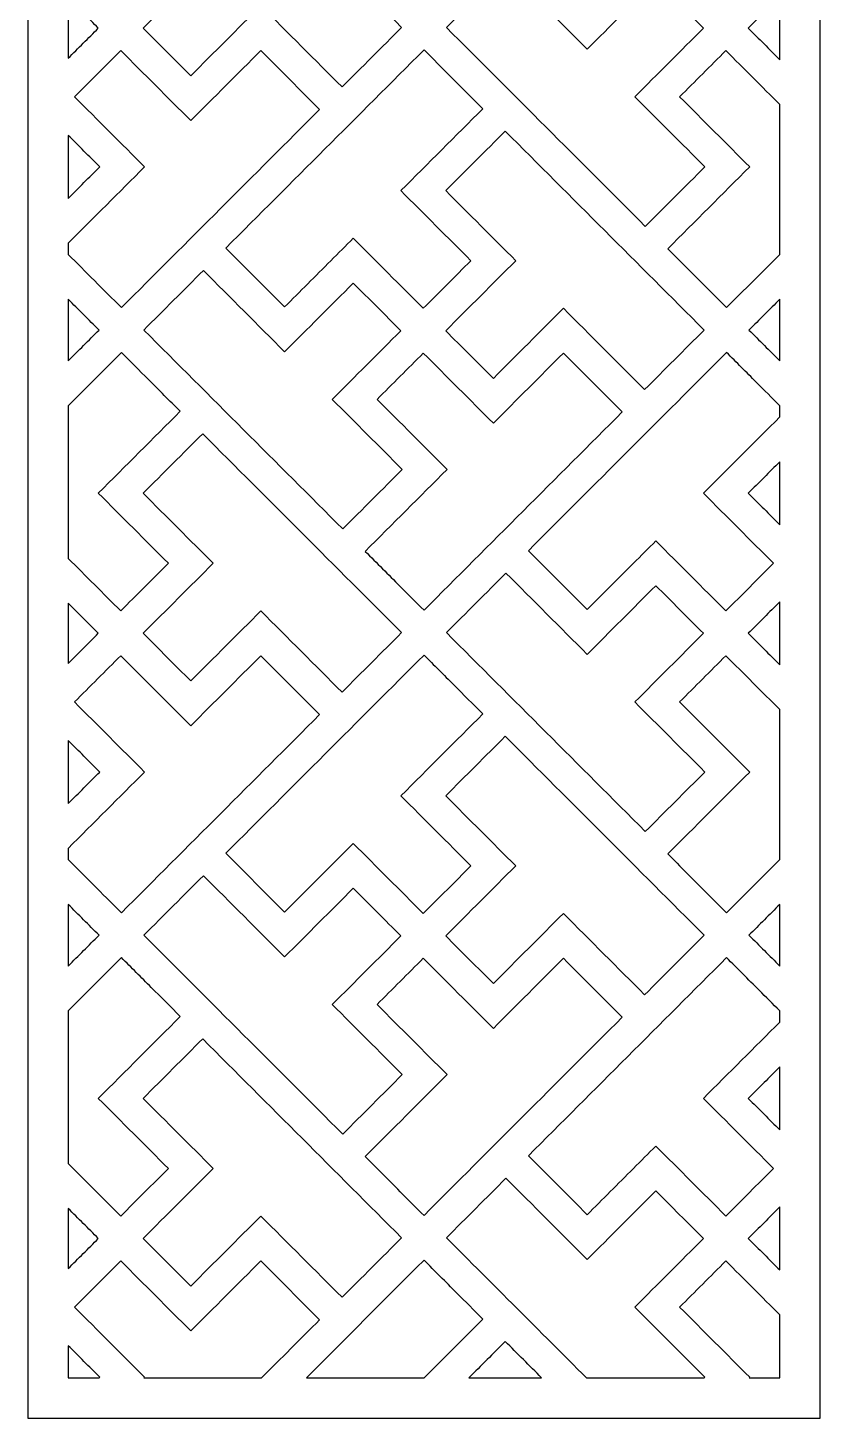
# Model space of a CAD drawing. Header units: centimetres. Extents: x 6.8 to 12, y -9 to 9.
# Drawn here: x 6.83 to 11.96, y -9 to 0 of the extents above; entities that cross this region are included whole.
import ezdxf

# ---------------------------------------------------------------- set-up
doc = ezdxf.new("R2010")
doc.units = ezdxf.units.CM
doc.header["$MEASUREMENT"] = 0
doc.layers.add('layer 1', color=7, linetype='Continuous')

msp = doc.modelspace()

# ---------------------------------------------------------------- linework, layer by layer
at = {"layer": 'layer 1', "color": 250, "lineweight": 30}
for points, knots in [([(6.82928, 9.00077), (8.5388, 9.00077), (10.24827, 9.00077), (11.95776, 9.00077), (11.95776, 9.00077), (11.95776, 3.00044), (11.95776, -2.99989), (11.95776, -9.00022), (11.95776, -9.00022), (10.24827, -9.00022), (8.5388, -9.00022), (6.82928, -9.00022), (6.82928, -9.00022), (6.82928, -2.99989), (6.82928, 3.00044), (6.82928, 9.00077)], [0, 0, 0, 0, 0.2, 0.2, 0.2, 0.2, 0.4, 0.4, 0.4, 0.4, 0.6, 0.6, 0.6, 0.6, 1, 1, 1, 1]), ([(7.96108, 1.28766), (7.83265, 1.1592), (7.70423, 1.03077), (7.57579, 0.90233), (7.57579, 0.90233), (7.72689, 0.75124), (7.878, 0.60015), (8.0291, 0.44905), (8.0291, 0.44905), (7.878, 0.29796), (7.72689, 0.14683), (7.57579, -0.00427), (7.57579, -0.00427), (7.67853, -0.107), (7.78131, -0.20976), (7.88404, -0.31251), (7.88404, -0.31251), (8.03515, -0.16139), (8.18622, -0.01027), (8.33735, 0.1408), (8.33735, 0.1408), (8.5126, -0.0345), (8.68791, -0.20976), (8.86314, -0.38506), (8.86314, -0.38506), (8.99159, -0.2566), (9.12002, -0.12816), (9.24847, 0.00028), (9.24847, 0.00028), (8.81936, 0.4294), (8.39023, 0.85852), (7.96108, 1.28766)], [0, 0, 0, 0, 0.1111111, 0.1111111, 0.1111111, 0.1111111, 0.2222222, 0.2222222, 0.2222222, 0.2222222, 0.3333333, 0.3333333, 0.3333333, 0.3333333, 0.4444444, 0.4444444, 0.4444444, 0.4444444, 0.5555556, 0.5555556, 0.5555556, 0.5555556, 0.6666667, 0.6666667, 0.6666667, 0.6666667, 0.7777778, 0.7777778, 0.7777778, 0.7777778, 1, 1, 1, 1]), ([(9.92387, 0.38561), (9.79547, 0.25716), (9.66701, 0.12873), (9.53859, 0.00028), (9.53859, 0.00028), (9.96771, -0.42882), (10.39682, -0.85795), (10.82594, -1.28707), (10.82594, -1.28707), (10.9544, -1.15863), (11.08283, -1.03022), (11.21124, -0.90178), (11.21124, -0.90178), (11.06014, -0.75068), (10.90905, -0.59959), (10.75796, -0.44849), (10.75796, -0.44849), (10.90605, -0.30042), (11.0541, -0.15234), (11.2022, -0.00427), (11.2022, -0.00427), (11.09945, 0.09848), (10.99667, 0.20125), (10.89395, 0.30397), (10.89395, 0.30397), (10.74584, 0.15591), (10.59779, 0.00783), (10.44971, -0.14024), (10.44971, -0.14024), (10.27445, 0.03505), (10.09916, 0.21032), (9.92387, 0.38561)], [0, 0, 0, 0, 0.1111111, 0.1111111, 0.1111111, 0.1111111, 0.2222222, 0.2222222, 0.2222222, 0.2222222, 0.3333333, 0.3333333, 0.3333333, 0.3333333, 0.4444444, 0.4444444, 0.4444444, 0.4444444, 0.5555556, 0.5555556, 0.5555556, 0.5555556, 0.6666667, 0.6666667, 0.6666667, 0.6666667, 0.7777778, 0.7777778, 0.7777778, 0.7777778, 1, 1, 1, 1]), ([(7.09082, -0.19913), (7.09082, -0.06922), (7.09082, 0.0607), (7.09082, 0.1906), (7.09082, 0.1906), (7.15578, 0.12566), (7.22075, 0.0607), (7.28569, -0.00427), (7.28569, -0.00427), (7.22075, -0.06922), (7.15578, -0.13417), (7.09082, -0.19913)], [0, 0, 0, 0, 0.25, 0.25, 0.25, 0.25, 0.5, 0.5, 0.5, 0.5, 1, 1, 1, 1]), ([(11.69621, 0.19968), (11.69621, 0.06372), (11.69621, -0.07223), (11.69621, -0.20819), (11.69621, -0.20819), (11.62826, -0.14019), (11.56027, -0.07223), (11.49229, -0.00427), (11.49229, -0.00427), (11.56027, 0.06372), (11.62826, 0.13171), (11.69621, 0.19968)], [0, 0, 0, 0, 0.25, 0.25, 0.25, 0.25, 0.5, 0.5, 0.5, 0.5, 1, 1, 1, 1]), ([(7.09082, -1.46847), (7.09082, -1.44424), (7.09082, -1.42002), (7.09082, -1.39581), (7.09082, -1.39581), (7.2555, -1.23115), (7.42021, -1.06646), (7.58485, -0.90178), (7.58485, -0.90178), (7.43376, -0.75068), (7.28266, -0.59959), (7.13158, -0.44849), (7.13158, -0.44849), (7.23128, -0.34875), (7.33101, -0.24901), (7.43072, -0.14932), (7.43072, -0.14932), (7.58185, -0.30042), (7.73296, -0.45151), (7.88404, -0.60261), (7.88404, -0.60261), (8.03515, -0.45151), (8.18622, -0.30042), (8.33735, -0.14932), (8.33735, -0.14932), (8.46427, -0.27621), (8.59119, -0.40316), (8.7181, -0.53009), (8.7181, -0.53009), (8.2905, -0.95769), (7.86288, -1.38533), (7.43525, -1.81292), (7.43525, -1.81292), (7.3771, -1.75474), (7.31895, -1.69658), (7.26076, -1.63836), (7.26076, -1.63836), (7.20412, -1.58174), (7.14749, -1.52513), (7.09082, -1.46847)], [0, 0, 0, 0, 0.0909091, 0.0909091, 0.0909091, 0.0909091, 0.1818182, 0.1818182, 0.1818182, 0.1818182, 0.2727273, 0.2727273, 0.2727273, 0.2727273, 0.3636364, 0.3636364, 0.3636364, 0.3636364, 0.4545455, 0.4545455, 0.4545455, 0.4545455, 0.5454545, 0.5454545, 0.5454545, 0.5454545, 0.6363636, 0.6363636, 0.6363636, 0.6363636, 0.7272727, 0.7272727, 0.7272727, 0.7272727, 0.8181818, 0.8181818, 0.8181818, 0.8181818, 1, 1, 1, 1]), ([(9.39353, -0.14478), (8.96589, -0.57237), (8.53831, -1.00001), (8.11068, -1.4276), (8.11068, -1.4276), (8.23762, -1.55455), (8.36454, -1.68147), (8.49146, -1.80838), (8.49146, -1.80838), (8.59119, -1.70864), (8.6909, -1.60891), (8.79063, -1.5092), (8.79063, -1.5092), (8.79063, -1.5092), (8.79063, -1.5092), (8.79063, -1.5092), (8.79063, -1.5092), (8.83897, -1.46084), (8.88732, -1.41249), (8.93569, -1.36417), (8.93569, -1.36417), (9.08679, -1.51524), (9.23791, -1.66634), (9.38899, -1.81745), (9.38899, -1.81745), (9.49173, -1.7147), (9.59446, -1.61196), (9.69723, -1.5092), (9.69723, -1.5092), (9.54615, -1.35808), (9.39504, -1.20699), (9.24393, -1.05592), (9.24393, -1.05592), (9.42072, -0.87912), (9.5975, -0.70234), (9.77429, -0.52554), (9.77429, -0.52554), (9.70555, -0.4568), (9.63679, -0.38804), (9.56804, -0.3193), (9.56804, -0.3193), (9.50986, -0.2611), (9.45168, -0.20294), (9.39353, -0.14478)], [0, 0, 0, 0, 0.0833333, 0.0833333, 0.0833333, 0.0833333, 0.1666667, 0.1666667, 0.1666667, 0.1666667, 0.25, 0.25, 0.25, 0.25, 0.3333333, 0.3333333, 0.3333333, 0.3333333, 0.4166667, 0.4166667, 0.4166667, 0.4166667, 0.5, 0.5, 0.5, 0.5, 0.5833333, 0.5833333, 0.5833333, 0.5833333, 0.6666667, 0.6666667, 0.6666667, 0.6666667, 0.75, 0.75, 0.75, 0.75, 0.8333333, 0.8333333, 0.8333333, 0.8333333, 1, 1, 1, 1]), ([(11.69621, -0.49827), (11.69621, -0.82167), (11.69621, -1.14508), (11.69621, -1.46847), (11.69621, -1.46847), (11.58141, -1.58327), (11.4666, -1.69811), (11.35181, -1.81292), (11.35181, -1.81292), (11.29962, -1.7608), (11.24752, -1.70864), (11.1954, -1.65653), (11.1954, -1.65653), (11.12058, -1.58173), (11.04578, -1.50691), (10.97102, -1.43215), (10.97102, -1.43215), (11.14777, -1.25536), (11.32457, -1.07856), (11.50135, -0.90178), (11.50135, -0.90178), (11.35026, -0.75068), (11.19914, -0.59959), (11.04806, -0.44849), (11.04806, -0.44849), (11.14777, -0.34875), (11.24752, -0.24901), (11.34725, -0.14932), (11.34725, -0.14932), (11.46354, -0.26562), (11.57985, -0.38196), (11.69621, -0.49827)], [0, 0, 0, 0, 0.1111111, 0.1111111, 0.1111111, 0.1111111, 0.2222222, 0.2222222, 0.2222222, 0.2222222, 0.3333333, 0.3333333, 0.3333333, 0.3333333, 0.4444444, 0.4444444, 0.4444444, 0.4444444, 0.5555556, 0.5555556, 0.5555556, 0.5555556, 0.6666667, 0.6666667, 0.6666667, 0.6666667, 0.7777778, 0.7777778, 0.7777778, 0.7777778, 1, 1, 1, 1]), ([(7.09082, -1.10572), (7.09082, -0.96975), (7.09082, -0.83381), (7.09082, -0.69789), (7.09082, -0.69789), (7.15881, -0.76583), (7.22678, -0.83381), (7.29474, -0.90178), (7.29474, -0.90178), (7.22678, -0.96975), (7.15881, -1.03772), (7.09082, -1.10572)], [0, 0, 0, 0, 0.25, 0.25, 0.25, 0.25, 0.5, 0.5, 0.5, 0.5, 1, 1, 1, 1]), ([(9.91935, -0.67061), (9.79092, -0.79904), (9.66248, -0.92746), (9.53405, -1.05592), (9.53405, -1.05592), (9.68515, -1.20699), (9.83621, -1.35808), (9.98733, -1.5092), (9.98733, -1.5092), (9.83621, -1.6603), (9.68515, -1.81142), (9.53405, -1.96249), (9.53405, -1.96249), (9.63679, -2.06525), (9.73955, -2.168), (9.84229, -2.27074), (9.84229, -2.27074), (9.99335, -2.11964), (10.14447, -1.96856), (10.29559, -1.81745), (10.29559, -1.81745), (10.47085, -1.99274), (10.64613, -2.168), (10.82139, -2.34328), (10.82139, -2.34328), (10.94984, -2.21482), (11.07829, -2.08641), (11.20672, -1.95798), (11.20672, -1.95798), (10.7776, -1.52885), (10.34848, -1.09973), (9.91935, -0.67061)], [0, 0, 0, 0, 0.1111111, 0.1111111, 0.1111111, 0.1111111, 0.2222222, 0.2222222, 0.2222222, 0.2222222, 0.3333333, 0.3333333, 0.3333333, 0.3333333, 0.4444444, 0.4444444, 0.4444444, 0.4444444, 0.5555556, 0.5555556, 0.5555556, 0.5555556, 0.6666667, 0.6666667, 0.6666667, 0.6666667, 0.7777778, 0.7777778, 0.7777778, 0.7777778, 1, 1, 1, 1]), ([(7.58035, -1.95798), (7.70876, -1.82954), (7.83721, -1.7011), (7.96566, -1.57266), (7.96566, -1.57266), (8.1409, -1.74793), (8.31619, -1.92321), (8.49146, -2.0985), (8.49146, -2.0985), (8.63951, -1.95041), (8.78762, -1.80235), (8.93569, -1.65425), (8.93569, -1.65425), (9.03843, -1.75701), (9.14119, -1.85976), (9.24393, -1.96249), (9.24393, -1.96249), (9.09586, -2.11059), (8.94777, -2.25864), (8.7997, -2.40675), (8.7997, -2.40675), (8.9508, -2.55784), (9.1019, -2.70893), (9.25301, -2.86001), (9.25301, -2.86001), (9.12456, -2.98848), (8.99612, -3.11685), (8.8677, -3.24533), (8.8677, -3.24533), (8.43856, -2.81622), (8.00945, -2.3871), (7.58035, -1.95798)], [0, 0, 0, 0, 0.1111111, 0.1111111, 0.1111111, 0.1111111, 0.2222222, 0.2222222, 0.2222222, 0.2222222, 0.3333333, 0.3333333, 0.3333333, 0.3333333, 0.4444444, 0.4444444, 0.4444444, 0.4444444, 0.5555556, 0.5555556, 0.5555556, 0.5555556, 0.6666667, 0.6666667, 0.6666667, 0.6666667, 0.7777778, 0.7777778, 0.7777778, 0.7777778, 1, 1, 1, 1]), ([(7.09082, -2.15736), (7.09082, -2.02444), (7.09082, -1.89152), (7.09082, -1.75859), (7.09082, -1.75859), (7.15729, -1.82504), (7.22375, -1.89152), (7.29021, -1.95798), (7.29021, -1.95798), (7.22375, -2.02444), (7.15729, -2.0909), (7.09082, -2.15736)], [0, 0, 0, 0, 0.25, 0.25, 0.25, 0.25, 0.5, 0.5, 0.5, 0.5, 1, 1, 1, 1]), ([(11.69621, -1.75859), (11.69621, -1.89152), (11.69621, -2.02444), (11.69621, -2.15736), (11.69621, -2.15736), (11.62977, -2.0909), (11.56331, -2.02444), (11.4968, -1.95798), (11.4968, -1.95798), (11.56331, -1.89152), (11.62977, -1.82504), (11.69621, -1.75859)], [0, 0, 0, 0, 0.25, 0.25, 0.25, 0.25, 0.5, 0.5, 0.5, 0.5, 1, 1, 1, 1]), ([(7.09082, -3.4358), (7.09082, -3.10634), (7.09082, -2.77691), (7.09082, -2.44747), (7.09082, -2.44747), (7.20566, -2.33265), (7.3205, -2.21785), (7.43525, -2.10303), (7.43525, -2.10303), (7.49347, -2.16123), (7.55162, -2.21938), (7.60979, -2.27755), (7.60979, -2.27755), (7.67853, -2.34631), (7.74728, -2.41506), (7.81605, -2.48383), (7.81605, -2.48383), (7.63926, -2.66057), (7.46247, -2.83738), (7.28569, -3.01415), (7.28569, -3.01415), (7.43678, -3.16524), (7.58788, -3.31638), (7.73899, -3.46748), (7.73899, -3.46748), (7.63622, -3.5702), (7.53349, -3.67297), (7.43072, -3.7757), (7.43072, -3.7757), (7.31745, -3.66238), (7.20414, -3.54907), (7.09082, -3.4358)], [0, 0, 0, 0, 0.1111111, 0.1111111, 0.1111111, 0.1111111, 0.2222222, 0.2222222, 0.2222222, 0.2222222, 0.3333333, 0.3333333, 0.3333333, 0.3333333, 0.4444444, 0.4444444, 0.4444444, 0.4444444, 0.5555556, 0.5555556, 0.5555556, 0.5555556, 0.6666667, 0.6666667, 0.6666667, 0.6666667, 0.7777778, 0.7777778, 0.7777778, 0.7777778, 1, 1, 1, 1]), ([(9.01275, -3.39039), (9.18953, -3.21362), (9.36631, -3.03683), (9.5431, -2.86001), (9.5431, -2.86001), (9.39201, -2.70893), (9.24092, -2.55784), (9.08981, -2.40675), (9.08981, -2.40675), (9.18953, -2.307), (9.28926, -2.20729), (9.38899, -2.10757), (9.38899, -2.10757), (9.54009, -2.25864), (9.69119, -2.40974), (9.84229, -2.56087), (9.84229, -2.56087), (9.99335, -2.40974), (10.14447, -2.25864), (10.29559, -2.10757), (10.29559, -2.10757), (10.42251, -2.23448), (10.54942, -2.3614), (10.67635, -2.48831), (10.67635, -2.48831), (10.24875, -2.91595), (9.82113, -3.34354), (9.39353, -3.77116), (9.39353, -3.77116), (9.3414, -3.71905), (9.28925, -3.6669), (9.2371, -3.6148), (9.2371, -3.6148), (9.16235, -3.53998), (9.08756, -3.46518), (9.01275, -3.39039)], [0, 0, 0, 0, 0.1, 0.1, 0.1, 0.1, 0.2, 0.2, 0.2, 0.2, 0.3, 0.3, 0.3, 0.3, 0.4, 0.4, 0.4, 0.4, 0.5, 0.5, 0.5, 0.5, 0.6, 0.6, 0.6, 0.6, 0.7, 0.7, 0.7, 0.7, 0.8, 0.8, 0.8, 0.8, 1, 1, 1, 1]), ([(11.69621, -2.44747), (11.69621, -2.47169), (11.69621, -2.49591), (11.69621, -2.52011), (11.69621, -2.52011), (11.53154, -2.68481), (11.36687, -2.84948), (11.2022, -3.01415), (11.2022, -3.01415), (11.35327, -3.16524), (11.50439, -3.31638), (11.65549, -3.46748), (11.65549, -3.46748), (11.55273, -3.5702), (11.44999, -3.67297), (11.34725, -3.7757), (11.34725, -3.7757), (11.19613, -3.6246), (11.04503, -3.4735), (10.89395, -3.3224), (10.89395, -3.3224), (10.84558, -3.37075), (10.79725, -3.4191), (10.74888, -3.46748), (10.74888, -3.46748), (10.74888, -3.46748), (10.74888, -3.46748), (10.74888, -3.46748), (10.74888, -3.46748), (10.64916, -3.56717), (10.54945, -3.6669), (10.44971, -3.76662), (10.44971, -3.76662), (10.3228, -3.63973), (10.19588, -3.51275), (10.06896, -3.38583), (10.06896, -3.38583), (10.49655, -2.95822), (10.92415, -2.53064), (11.35181, -2.10303), (11.35181, -2.10303), (11.41598, -2.16724), (11.4802, -2.23142), (11.54442, -2.29566), (11.54442, -2.29566), (11.59504, -2.34629), (11.64563, -2.39687), (11.69621, -2.44747)], [0, 0, 0, 0, 0.0769231, 0.0769231, 0.0769231, 0.0769231, 0.1538462, 0.1538462, 0.1538462, 0.1538462, 0.2307692, 0.2307692, 0.2307692, 0.2307692, 0.3076923, 0.3076923, 0.3076923, 0.3076923, 0.3846154, 0.3846154, 0.3846154, 0.3846154, 0.4615385, 0.4615385, 0.4615385, 0.4615385, 0.5384615, 0.5384615, 0.5384615, 0.5384615, 0.6153846, 0.6153846, 0.6153846, 0.6153846, 0.6923077, 0.6923077, 0.6923077, 0.6923077, 0.7692308, 0.7692308, 0.7692308, 0.7692308, 0.8461538, 0.8461538, 0.8461538, 0.8461538, 1, 1, 1, 1]), ([(7.96108, -2.62885), (7.83265, -2.7573), (7.70423, -2.88572), (7.57579, -3.01415), (7.57579, -3.01415), (7.72689, -3.16524), (7.878, -3.31638), (8.0291, -3.46748), (8.0291, -3.46748), (7.878, -3.61856), (7.72689, -3.76966), (7.57579, -3.92078), (7.57579, -3.92078), (7.67853, -4.0235), (7.78131, -4.12624), (7.88404, -4.22899), (7.88404, -4.22899), (8.03515, -4.07791), (8.18622, -3.9268), (8.33735, -3.7757), (8.33735, -3.7757), (8.5126, -3.95098), (8.68791, -4.12624), (8.86314, -4.3015), (8.86314, -4.3015), (8.99159, -4.17307), (9.12002, -4.04466), (9.24847, -3.9162), (9.24847, -3.9162), (8.81936, -3.4871), (8.39023, -3.05797), (7.96108, -2.62885)], [0, 0, 0, 0, 0.1111111, 0.1111111, 0.1111111, 0.1111111, 0.2222222, 0.2222222, 0.2222222, 0.2222222, 0.3333333, 0.3333333, 0.3333333, 0.3333333, 0.4444444, 0.4444444, 0.4444444, 0.4444444, 0.5555556, 0.5555556, 0.5555556, 0.5555556, 0.6666667, 0.6666667, 0.6666667, 0.6666667, 0.7777778, 0.7777778, 0.7777778, 0.7777778, 1, 1, 1, 1]), ([(11.69621, -2.81024), (11.69621, -2.94619), (11.69621, -3.08213), (11.69621, -3.21808), (11.69621, -3.21808), (11.62826, -3.15011), (11.56027, -3.08213), (11.49229, -3.01415), (11.49229, -3.01415), (11.56027, -2.9462), (11.62826, -2.87822), (11.69621, -2.81024)], [0, 0, 0, 0, 0.25, 0.25, 0.25, 0.25, 0.5, 0.5, 0.5, 0.5, 1, 1, 1, 1]), ([(9.53859, -3.9162), (9.66701, -3.78781), (9.79547, -3.65936), (9.92387, -3.53091), (9.92387, -3.53091), (10.09916, -3.70621), (10.27445, -3.88145), (10.44971, -4.05676), (10.44971, -4.05676), (10.59779, -3.90867), (10.74584, -3.76061), (10.89395, -3.61248), (10.89395, -3.61248), (10.99667, -3.71528), (11.09945, -3.818), (11.2022, -3.92078), (11.2022, -3.92078), (11.0541, -4.06883), (10.90605, -4.21692), (10.75796, -4.36497), (10.75796, -4.36497), (10.90905, -4.51609), (11.06014, -4.66719), (11.21124, -4.81825), (11.21124, -4.81825), (11.08283, -4.9467), (10.9544, -5.07514), (10.82594, -5.20359), (10.82594, -5.20359), (10.39682, -4.77448), (9.96771, -4.34534), (9.53859, -3.9162)], [0, 0, 0, 0, 0.1111111, 0.1111111, 0.1111111, 0.1111111, 0.2222222, 0.2222222, 0.2222222, 0.2222222, 0.3333333, 0.3333333, 0.3333333, 0.3333333, 0.4444444, 0.4444444, 0.4444444, 0.4444444, 0.5555556, 0.5555556, 0.5555556, 0.5555556, 0.6666667, 0.6666667, 0.6666667, 0.6666667, 0.7777778, 0.7777778, 0.7777778, 0.7777778, 1, 1, 1, 1]), ([(7.09082, -4.11564), (7.09082, -3.9857), (7.09082, -3.85578), (7.09082, -3.72592), (7.09082, -3.72592), (7.15578, -3.79085), (7.22075, -3.85578), (7.28569, -3.92078), (7.28569, -3.92078), (7.22075, -3.9857), (7.15578, -4.05066), (7.09082, -4.11564)], [0, 0, 0, 0, 0.25, 0.25, 0.25, 0.25, 0.5, 0.5, 0.5, 0.5, 1, 1, 1, 1]), ([(11.69621, -3.71684), (11.69621, -3.85277), (11.69621, -3.98872), (11.69621, -4.12466), (11.69621, -4.12466), (11.62826, -4.05671), (11.56027, -3.98872), (11.49229, -3.92078), (11.49229, -3.92078), (11.56027, -3.85277), (11.62826, -3.7848), (11.69621, -3.71684)], [0, 0, 0, 0, 0.25, 0.25, 0.25, 0.25, 0.5, 0.5, 0.5, 0.5, 1, 1, 1, 1]), ([(7.09082, -5.38498), (7.09082, -5.36076), (7.09082, -5.33654), (7.09082, -5.31233), (7.09082, -5.31233), (7.2555, -5.14765), (7.42021, -4.98295), (7.58485, -4.81825), (7.58485, -4.81825), (7.43376, -4.66719), (7.28266, -4.51609), (7.13158, -4.36497), (7.13158, -4.36497), (7.23128, -4.26528), (7.33101, -4.16554), (7.43072, -4.06581), (7.43072, -4.06581), (7.58185, -4.21692), (7.73296, -4.368), (7.88404, -4.51912), (7.88404, -4.51912), (8.03515, -4.368), (8.18622, -4.21692), (8.33735, -4.06581), (8.33735, -4.06581), (8.46427, -4.19271), (8.59119, -4.31966), (8.7181, -4.44659), (8.7181, -4.44659), (8.2905, -4.8742), (7.86288, -5.30177), (7.43525, -5.72942), (7.43525, -5.72942), (7.38314, -5.67728), (7.33101, -5.62516), (7.2789, -5.57302), (7.2789, -5.57302), (7.2162, -5.51035), (7.15352, -5.44767), (7.09082, -5.38498)], [0, 0, 0, 0, 0.0909091, 0.0909091, 0.0909091, 0.0909091, 0.1818182, 0.1818182, 0.1818182, 0.1818182, 0.2727273, 0.2727273, 0.2727273, 0.2727273, 0.3636364, 0.3636364, 0.3636364, 0.3636364, 0.4545455, 0.4545455, 0.4545455, 0.4545455, 0.5454545, 0.5454545, 0.5454545, 0.5454545, 0.6363636, 0.6363636, 0.6363636, 0.6363636, 0.7272727, 0.7272727, 0.7272727, 0.7272727, 0.8181818, 0.8181818, 0.8181818, 0.8181818, 1, 1, 1, 1]), ([(9.39353, -4.06127), (8.96589, -4.48886), (8.53831, -4.91652), (8.11068, -5.34411), (8.11068, -5.34411), (8.23762, -5.47103), (8.36454, -5.59795), (8.49146, -5.72489), (8.49146, -5.72489), (8.59119, -5.62517), (8.6909, -5.52543), (8.79063, -5.4257), (8.79063, -5.4257), (8.79063, -5.4257), (8.79063, -5.4257), (8.79063, -5.4257), (8.79063, -5.4257), (8.83897, -5.37736), (8.88732, -5.329), (8.93569, -5.28064), (8.93569, -5.28064), (9.08679, -5.43175), (9.23791, -5.58285), (9.38899, -5.73395), (9.38899, -5.73395), (9.49173, -5.63118), (9.59446, -5.52845), (9.69723, -5.4257), (9.69723, -5.4257), (9.54615, -5.27462), (9.39504, -5.1235), (9.24393, -4.97241), (9.24393, -4.97241), (9.42072, -4.79564), (9.5975, -4.61884), (9.77429, -4.44208), (9.77429, -4.44208), (9.71159, -4.37934), (9.64887, -4.31665), (9.58617, -4.25393), (9.58617, -4.25393), (9.52194, -4.1897), (9.45774, -4.12549), (9.39353, -4.06127)], [0, 0, 0, 0, 0.0833333, 0.0833333, 0.0833333, 0.0833333, 0.1666667, 0.1666667, 0.1666667, 0.1666667, 0.25, 0.25, 0.25, 0.25, 0.3333333, 0.3333333, 0.3333333, 0.3333333, 0.4166667, 0.4166667, 0.4166667, 0.4166667, 0.5, 0.5, 0.5, 0.5, 0.5833333, 0.5833333, 0.5833333, 0.5833333, 0.6666667, 0.6666667, 0.6666667, 0.6666667, 0.75, 0.75, 0.75, 0.75, 0.8333333, 0.8333333, 0.8333333, 0.8333333, 1, 1, 1, 1]), ([(11.69621, -4.41476), (11.69621, -4.73818), (11.69621, -5.06158), (11.69621, -5.38498), (11.69621, -5.38498), (11.58141, -5.49977), (11.4666, -5.6146), (11.35181, -5.72942), (11.35181, -5.72942), (11.30569, -5.68333), (11.25958, -5.63725), (11.2135, -5.59114), (11.2135, -5.59114), (11.13266, -5.51032), (11.05184, -5.4295), (10.97102, -5.34864), (10.97102, -5.34864), (11.14777, -5.17184), (11.32457, -4.99507), (11.50135, -4.81825), (11.50135, -4.81825), (11.35026, -4.66719), (11.19914, -4.51609), (11.04806, -4.36497), (11.04806, -4.36497), (11.14777, -4.26528), (11.24752, -4.16554), (11.34725, -4.06581), (11.34725, -4.06581), (11.46354, -4.18213), (11.57985, -4.29847), (11.69621, -4.41476)], [0, 0, 0, 0, 0.1111111, 0.1111111, 0.1111111, 0.1111111, 0.2222222, 0.2222222, 0.2222222, 0.2222222, 0.3333333, 0.3333333, 0.3333333, 0.3333333, 0.4444444, 0.4444444, 0.4444444, 0.4444444, 0.5555556, 0.5555556, 0.5555556, 0.5555556, 0.6666667, 0.6666667, 0.6666667, 0.6666667, 0.7777778, 0.7777778, 0.7777778, 0.7777778, 1, 1, 1, 1]), ([(9.91935, -4.58708), (9.79092, -4.71553), (9.66248, -4.84397), (9.53405, -4.97241), (9.53405, -4.97241), (9.68515, -5.1235), (9.83621, -5.27462), (9.98733, -5.4257), (9.98733, -5.4257), (9.83621, -5.57681), (9.68515, -5.72788), (9.53405, -5.879), (9.53405, -5.879), (9.63679, -5.98175), (9.73955, -6.08448), (9.84229, -6.18725), (9.84229, -6.18725), (9.99335, -6.03614), (10.14447, -5.88506), (10.29559, -5.73395), (10.29559, -5.73395), (10.47085, -5.90922), (10.64613, -6.08448), (10.82139, -6.25977), (10.82139, -6.25977), (10.94984, -6.13134), (11.07829, -6.0029), (11.20672, -5.87448), (11.20672, -5.87448), (10.7776, -5.44532), (10.34848, -5.01624), (9.91935, -4.58708)], [0, 0, 0, 0, 0.1111111, 0.1111111, 0.1111111, 0.1111111, 0.2222222, 0.2222222, 0.2222222, 0.2222222, 0.3333333, 0.3333333, 0.3333333, 0.3333333, 0.4444444, 0.4444444, 0.4444444, 0.4444444, 0.5555556, 0.5555556, 0.5555556, 0.5555556, 0.6666667, 0.6666667, 0.6666667, 0.6666667, 0.7777778, 0.7777778, 0.7777778, 0.7777778, 1, 1, 1, 1]), ([(7.09082, -5.0222), (7.09082, -4.88625), (7.09082, -4.75032), (7.09082, -4.61437), (7.09082, -4.61437), (7.15881, -4.68233), (7.22678, -4.75032), (7.29474, -4.81825), (7.29474, -4.81825), (7.22678, -4.88625), (7.15881, -4.95421), (7.09082, -5.0222)], [0, 0, 0, 0, 0.25, 0.25, 0.25, 0.25, 0.5, 0.5, 0.5, 0.5, 1, 1, 1, 1]), ([(7.96566, -5.48915), (7.83721, -5.61759), (7.70876, -5.74604), (7.58035, -5.87448), (7.58035, -5.87448), (8.00945, -6.3036), (8.43856, -6.73272), (8.8677, -7.16185), (8.8677, -7.16185), (8.99612, -7.03341), (9.12456, -6.90497), (9.25301, -6.77652), (9.25301, -6.77652), (9.1019, -6.62543), (8.9508, -6.47434), (8.7997, -6.32323), (8.7997, -6.32323), (8.94777, -6.17516), (9.09586, -6.02708), (9.24393, -5.879), (9.24393, -5.879), (9.14119, -5.77625), (9.03843, -5.6735), (8.93569, -5.57074), (8.93569, -5.57074), (8.78762, -5.71884), (8.63951, -5.86691), (8.49146, -6.01499), (8.49146, -6.01499), (8.31619, -5.83971), (8.1409, -5.66447), (7.96566, -5.48915)], [0, 0, 0, 0, 0.1111111, 0.1111111, 0.1111111, 0.1111111, 0.2222222, 0.2222222, 0.2222222, 0.2222222, 0.3333333, 0.3333333, 0.3333333, 0.3333333, 0.4444444, 0.4444444, 0.4444444, 0.4444444, 0.5555556, 0.5555556, 0.5555556, 0.5555556, 0.6666667, 0.6666667, 0.6666667, 0.6666667, 0.7777778, 0.7777778, 0.7777778, 0.7777778, 1, 1, 1, 1]), ([(7.09082, -6.07387), (7.09082, -5.94094), (7.09082, -5.80799), (7.09082, -5.6751), (7.09082, -5.6751), (7.15729, -5.74155), (7.22375, -5.80799), (7.29021, -5.87448), (7.29021, -5.87448), (7.22375, -5.94094), (7.15729, -6.00737), (7.09082, -6.07387)], [0, 0, 0, 0, 0.25, 0.25, 0.25, 0.25, 0.5, 0.5, 0.5, 0.5, 1, 1, 1, 1]), ([(11.69621, -5.6751), (11.69621, -5.80799), (11.69621, -5.94094), (11.69621, -6.07387), (11.69621, -6.07387), (11.62977, -6.00737), (11.56331, -5.94094), (11.4968, -5.87448), (11.4968, -5.87448), (11.56331, -5.80799), (11.62977, -5.74155), (11.69621, -5.6751)], [0, 0, 0, 0, 0.25, 0.25, 0.25, 0.25, 0.5, 0.5, 0.5, 0.5, 1, 1, 1, 1]), ([(7.09082, -7.3523), (7.09082, -7.02285), (7.09082, -6.69339), (7.09082, -6.36397), (7.09082, -6.36397), (7.20566, -6.24916), (7.3205, -6.13436), (7.43525, -6.01951), (7.43525, -6.01951), (7.4995, -6.08373), (7.56371, -6.14795), (7.62791, -6.21217), (7.62791, -6.21217), (7.69061, -6.27488), (7.75333, -6.33756), (7.81605, -6.40028), (7.81605, -6.40028), (7.63926, -6.57707), (7.46247, -6.75389), (7.28569, -6.93065), (7.28569, -6.93065), (7.43678, -7.08173), (7.58788, -7.23285), (7.73899, -7.38395), (7.73899, -7.38395), (7.63622, -7.48669), (7.53349, -7.58944), (7.43072, -7.69218), (7.43072, -7.69218), (7.31745, -7.57888), (7.20414, -7.46558), (7.09082, -7.3523)], [0, 0, 0, 0, 0.1111111, 0.1111111, 0.1111111, 0.1111111, 0.2222222, 0.2222222, 0.2222222, 0.2222222, 0.3333333, 0.3333333, 0.3333333, 0.3333333, 0.4444444, 0.4444444, 0.4444444, 0.4444444, 0.5555556, 0.5555556, 0.5555556, 0.5555556, 0.6666667, 0.6666667, 0.6666667, 0.6666667, 0.7777778, 0.7777778, 0.7777778, 0.7777778, 1, 1, 1, 1]), ([(10.67635, -6.40483), (10.54942, -6.27792), (10.42251, -6.15101), (10.29559, -6.02407), (10.29559, -6.02407), (10.14447, -6.17516), (9.99335, -6.32624), (9.84229, -6.47737), (9.84229, -6.47737), (9.69119, -6.32624), (9.54009, -6.17516), (9.38899, -6.02407), (9.38899, -6.02407), (9.28926, -6.12378), (9.18953, -6.2235), (9.08981, -6.32323), (9.08981, -6.32323), (9.24092, -6.47434), (9.39201, -6.62543), (9.5431, -6.77652), (9.5431, -6.77652), (9.36631, -6.95334), (9.18953, -7.13011), (9.01275, -7.3069), (9.01275, -7.3069), (9.09359, -7.38773), (9.17443, -7.46857), (9.25527, -7.54941), (9.25527, -7.54941), (9.30136, -7.59549), (9.34743, -7.64157), (9.39353, -7.68766), (9.39353, -7.68766), (9.82113, -7.26004), (10.24875, -6.83245), (10.67635, -6.40483)], [0, 0, 0, 0, 0.1, 0.1, 0.1, 0.1, 0.2, 0.2, 0.2, 0.2, 0.3, 0.3, 0.3, 0.3, 0.4, 0.4, 0.4, 0.4, 0.5, 0.5, 0.5, 0.5, 0.6, 0.6, 0.6, 0.6, 0.7, 0.7, 0.7, 0.7, 0.8, 0.8, 0.8, 0.8, 1, 1, 1, 1]), ([(11.69621, -6.36397), (11.69621, -6.38818), (11.69621, -6.41241), (11.69621, -6.43657), (11.69621, -6.43657), (11.53154, -6.6013), (11.36687, -6.76599), (11.2022, -6.93065), (11.2022, -6.93065), (11.35327, -7.08173), (11.50439, -7.23285), (11.65549, -7.38395), (11.65549, -7.38395), (11.55273, -7.48669), (11.44999, -7.58944), (11.34725, -7.69218), (11.34725, -7.69218), (11.19613, -7.54109), (11.04503, -7.39002), (10.89395, -7.23891), (10.89395, -7.23891), (10.84558, -7.28723), (10.79725, -7.3356), (10.74888, -7.38395), (10.74888, -7.38395), (10.74888, -7.38395), (10.74888, -7.38395), (10.74888, -7.38395), (10.74888, -7.38395), (10.64916, -7.4837), (10.54945, -7.58341), (10.44971, -7.68315), (10.44971, -7.68315), (10.3228, -7.55619), (10.19588, -7.42926), (10.06896, -7.30237), (10.06896, -7.30237), (10.49655, -6.87475), (10.92415, -6.44712), (11.35181, -6.01951), (11.35181, -6.01951), (11.42201, -6.08977), (11.49229, -6.16005), (11.56254, -6.23026), (11.56254, -6.23026), (11.60711, -6.27485), (11.65166, -6.31941), (11.69621, -6.36397)], [0, 0, 0, 0, 0.0769231, 0.0769231, 0.0769231, 0.0769231, 0.1538462, 0.1538462, 0.1538462, 0.1538462, 0.2307692, 0.2307692, 0.2307692, 0.2307692, 0.3076923, 0.3076923, 0.3076923, 0.3076923, 0.3846154, 0.3846154, 0.3846154, 0.3846154, 0.4615385, 0.4615385, 0.4615385, 0.4615385, 0.5384615, 0.5384615, 0.5384615, 0.5384615, 0.6153846, 0.6153846, 0.6153846, 0.6153846, 0.6923077, 0.6923077, 0.6923077, 0.6923077, 0.7692308, 0.7692308, 0.7692308, 0.7692308, 0.8461538, 0.8461538, 0.8461538, 0.8461538, 1, 1, 1, 1]), ([(7.96108, -6.54534), (7.83265, -6.67378), (7.70423, -6.80225), (7.57579, -6.93065), (7.57579, -6.93065), (7.72689, -7.08173), (7.878, -7.23285), (8.0291, -7.38395), (8.0291, -7.38395), (7.878, -7.53503), (7.72689, -7.68614), (7.57579, -7.83724), (7.57579, -7.83724), (7.67853, -7.93999), (7.78131, -8.04274), (7.88404, -8.14547), (7.88404, -8.14547), (8.03515, -7.99439), (8.18622, -7.84329), (8.33735, -7.69218), (8.33735, -7.69218), (8.5126, -7.86748), (8.68791, -8.04274), (8.86314, -8.21802), (8.86314, -8.21802), (8.99159, -8.08959), (9.12002, -7.96114), (9.24847, -7.83272), (9.24847, -7.83272), (8.81936, -7.4036), (8.39023, -6.97448), (7.96108, -6.54534)], [0, 0, 0, 0, 0.1111111, 0.1111111, 0.1111111, 0.1111111, 0.2222222, 0.2222222, 0.2222222, 0.2222222, 0.3333333, 0.3333333, 0.3333333, 0.3333333, 0.4444444, 0.4444444, 0.4444444, 0.4444444, 0.5555556, 0.5555556, 0.5555556, 0.5555556, 0.6666667, 0.6666667, 0.6666667, 0.6666667, 0.7777778, 0.7777778, 0.7777778, 0.7777778, 1, 1, 1, 1]), ([(11.69621, -6.72673), (11.69621, -6.86267), (11.69621, -6.99862), (11.69621, -7.13459), (11.69621, -7.13459), (11.62826, -7.06662), (11.56027, -6.99862), (11.49229, -6.93065), (11.49229, -6.93065), (11.56027, -6.86267), (11.62826, -6.7947), (11.69621, -6.72673)], [0, 0, 0, 0, 0.25, 0.25, 0.25, 0.25, 0.5, 0.5, 0.5, 0.5, 1, 1, 1, 1]), ([(11.20737, -8.73867), (10.95308, -8.73867), (10.69881, -8.73867), (10.44452, -8.73867), (10.44452, -8.73867), (10.14254, -8.43667), (9.84053, -8.13468), (9.53859, -7.83272), (9.53859, -7.83272), (9.66701, -7.70428), (9.79547, -7.57584), (9.92387, -7.44741), (9.92387, -7.44741), (10.09916, -7.62268), (10.27445, -7.79796), (10.44971, -7.97322), (10.44971, -7.97322), (10.59779, -7.82519), (10.74584, -7.67708), (10.89395, -7.52901), (10.89395, -7.52901), (10.99667, -7.63175), (11.09945, -7.73449), (11.2022, -7.83724), (11.2022, -7.83724), (11.0541, -7.98532), (10.90605, -8.13344), (10.75796, -8.2815), (10.75796, -8.2815), (10.90905, -8.43259), (11.06014, -8.58368), (11.21124, -8.7348), (11.21124, -8.7348), (11.20995, -8.73606), (11.20866, -8.73737), (11.20737, -8.73867)], [0, 0, 0, 0, 0.1, 0.1, 0.1, 0.1, 0.2, 0.2, 0.2, 0.2, 0.3, 0.3, 0.3, 0.3, 0.4, 0.4, 0.4, 0.4, 0.5, 0.5, 0.5, 0.5, 0.6, 0.6, 0.6, 0.6, 0.7, 0.7, 0.7, 0.7, 0.8, 0.8, 0.8, 0.8, 1, 1, 1, 1]), ([(7.09082, -8.0321), (7.09082, -7.90223), (7.09082, -7.7723), (7.09082, -7.6424), (7.09082, -7.6424), (7.15578, -7.70736), (7.22075, -7.7723), (7.28569, -7.83724), (7.28569, -7.83724), (7.22075, -7.90223), (7.15578, -7.96715), (7.09082, -8.0321)], [0, 0, 0, 0, 0.25, 0.25, 0.25, 0.25, 0.5, 0.5, 0.5, 0.5, 1, 1, 1, 1]), ([(11.69621, -7.63333), (11.69621, -7.76926), (11.69621, -7.90524), (11.69621, -8.04115), (11.69621, -8.04115), (11.62826, -7.97317), (11.56027, -7.90524), (11.49229, -7.83724), (11.49229, -7.83724), (11.56027, -7.76926), (11.62826, -7.7013), (11.69621, -7.63333)], [0, 0, 0, 0, 0.25, 0.25, 0.25, 0.25, 0.5, 0.5, 0.5, 0.5, 1, 1, 1, 1]), ([(8.34254, -8.73867), (8.08868, -8.73867), (7.83484, -8.73867), (7.58098, -8.73867), (7.58098, -8.73867), (7.58226, -8.73737), (7.58356, -8.73606), (7.58485, -8.7348), (7.58485, -8.7348), (7.43376, -8.58368), (7.28266, -8.43259), (7.13158, -8.2815), (7.13158, -8.2815), (7.23128, -8.18175), (7.33101, -8.08202), (7.43072, -7.9823), (7.43072, -7.9823), (7.58185, -8.13344), (7.73296, -8.28451), (7.88404, -8.43557), (7.88404, -8.43557), (8.03515, -8.28451), (8.18622, -8.13344), (8.33735, -7.9823), (8.33735, -7.9823), (8.46427, -8.10921), (8.59119, -8.23617), (8.7181, -8.36309), (8.7181, -8.36309), (8.59291, -8.48827), (8.46773, -8.61347), (8.34254, -8.73867)], [0, 0, 0, 0, 0.1111111, 0.1111111, 0.1111111, 0.1111111, 0.2222222, 0.2222222, 0.2222222, 0.2222222, 0.3333333, 0.3333333, 0.3333333, 0.3333333, 0.4444444, 0.4444444, 0.4444444, 0.4444444, 0.5555556, 0.5555556, 0.5555556, 0.5555556, 0.6666667, 0.6666667, 0.6666667, 0.6666667, 0.7777778, 0.7777778, 0.7777778, 0.7777778, 1, 1, 1, 1]), ([(9.39417, -8.73867), (9.14032, -8.73867), (8.88648, -8.73867), (8.63262, -8.73867), (8.63262, -8.73867), (8.88626, -8.48502), (9.1399, -8.2314), (9.39353, -7.97777), (9.39353, -7.97777), (9.46379, -8.04799), (9.53405, -8.11828), (9.60431, -8.18858), (9.60431, -8.18858), (9.66095, -8.24521), (9.71763, -8.30188), (9.77429, -8.35855), (9.77429, -8.35855), (9.6476, -8.48525), (9.52091, -8.61196), (9.39417, -8.73867)], [0, 0, 0, 0, 0.1666667, 0.1666667, 0.1666667, 0.1666667, 0.3333333, 0.3333333, 0.3333333, 0.3333333, 0.5, 0.5, 0.5, 0.5, 0.6666667, 0.6666667, 0.6666667, 0.6666667, 1, 1, 1, 1]), ([(11.69621, -8.33126), (11.69621, -8.46707), (11.69621, -8.60287), (11.69621, -8.73867), (11.69621, -8.73867), (11.62998, -8.73867), (11.56372, -8.73867), (11.49749, -8.73867), (11.49749, -8.73867), (11.49878, -8.73737), (11.50006, -8.73606), (11.50135, -8.7348), (11.50135, -8.7348), (11.35026, -8.58368), (11.19914, -8.43259), (11.04806, -8.2815), (11.04806, -8.2815), (11.14777, -8.18175), (11.24752, -8.08202), (11.34725, -7.9823), (11.34725, -7.9823), (11.46354, -8.09863), (11.57985, -8.21496), (11.69621, -8.33126)], [0, 0, 0, 0, 0.1428571, 0.1428571, 0.1428571, 0.1428571, 0.2857143, 0.2857143, 0.2857143, 0.2857143, 0.4285714, 0.4285714, 0.4285714, 0.4285714, 0.5714286, 0.5714286, 0.5714286, 0.5714286, 0.7142857, 0.7142857, 0.7142857, 0.7142857, 1, 1, 1, 1]), ([(7.29089, -8.73867), (7.2242, -8.73867), (7.15752, -8.73867), (7.09082, -8.73867), (7.09082, -8.73867), (7.09082, -8.66941), (7.09082, -8.60013), (7.09082, -8.53086), (7.09082, -8.53086), (7.15881, -8.59884), (7.22678, -8.66679), (7.29474, -8.7348), (7.29474, -8.7348), (7.29344, -8.73606), (7.29216, -8.73737), (7.29089, -8.73867)], [0, 0, 0, 0, 0.2, 0.2, 0.2, 0.2, 0.4, 0.4, 0.4, 0.4, 0.6, 0.6, 0.6, 0.6, 1, 1, 1, 1]), ([(10.1544, -8.73867), (9.99771, -8.73867), (9.84099, -8.73867), (9.68427, -8.73867), (9.68427, -8.73867), (9.76264, -8.66029), (9.84099, -8.58193), (9.91935, -8.50361), (9.91935, -8.50361), (9.99771, -8.58193), (10.07605, -8.66029), (10.1544, -8.73867)], [0, 0, 0, 0, 0.25, 0.25, 0.25, 0.25, 0.5, 0.5, 0.5, 0.5, 1, 1, 1, 1])]:
    msp.add_open_spline(points, degree=3, knots=knots, dxfattribs=at)

doc.saveas('drawing.dxf')
